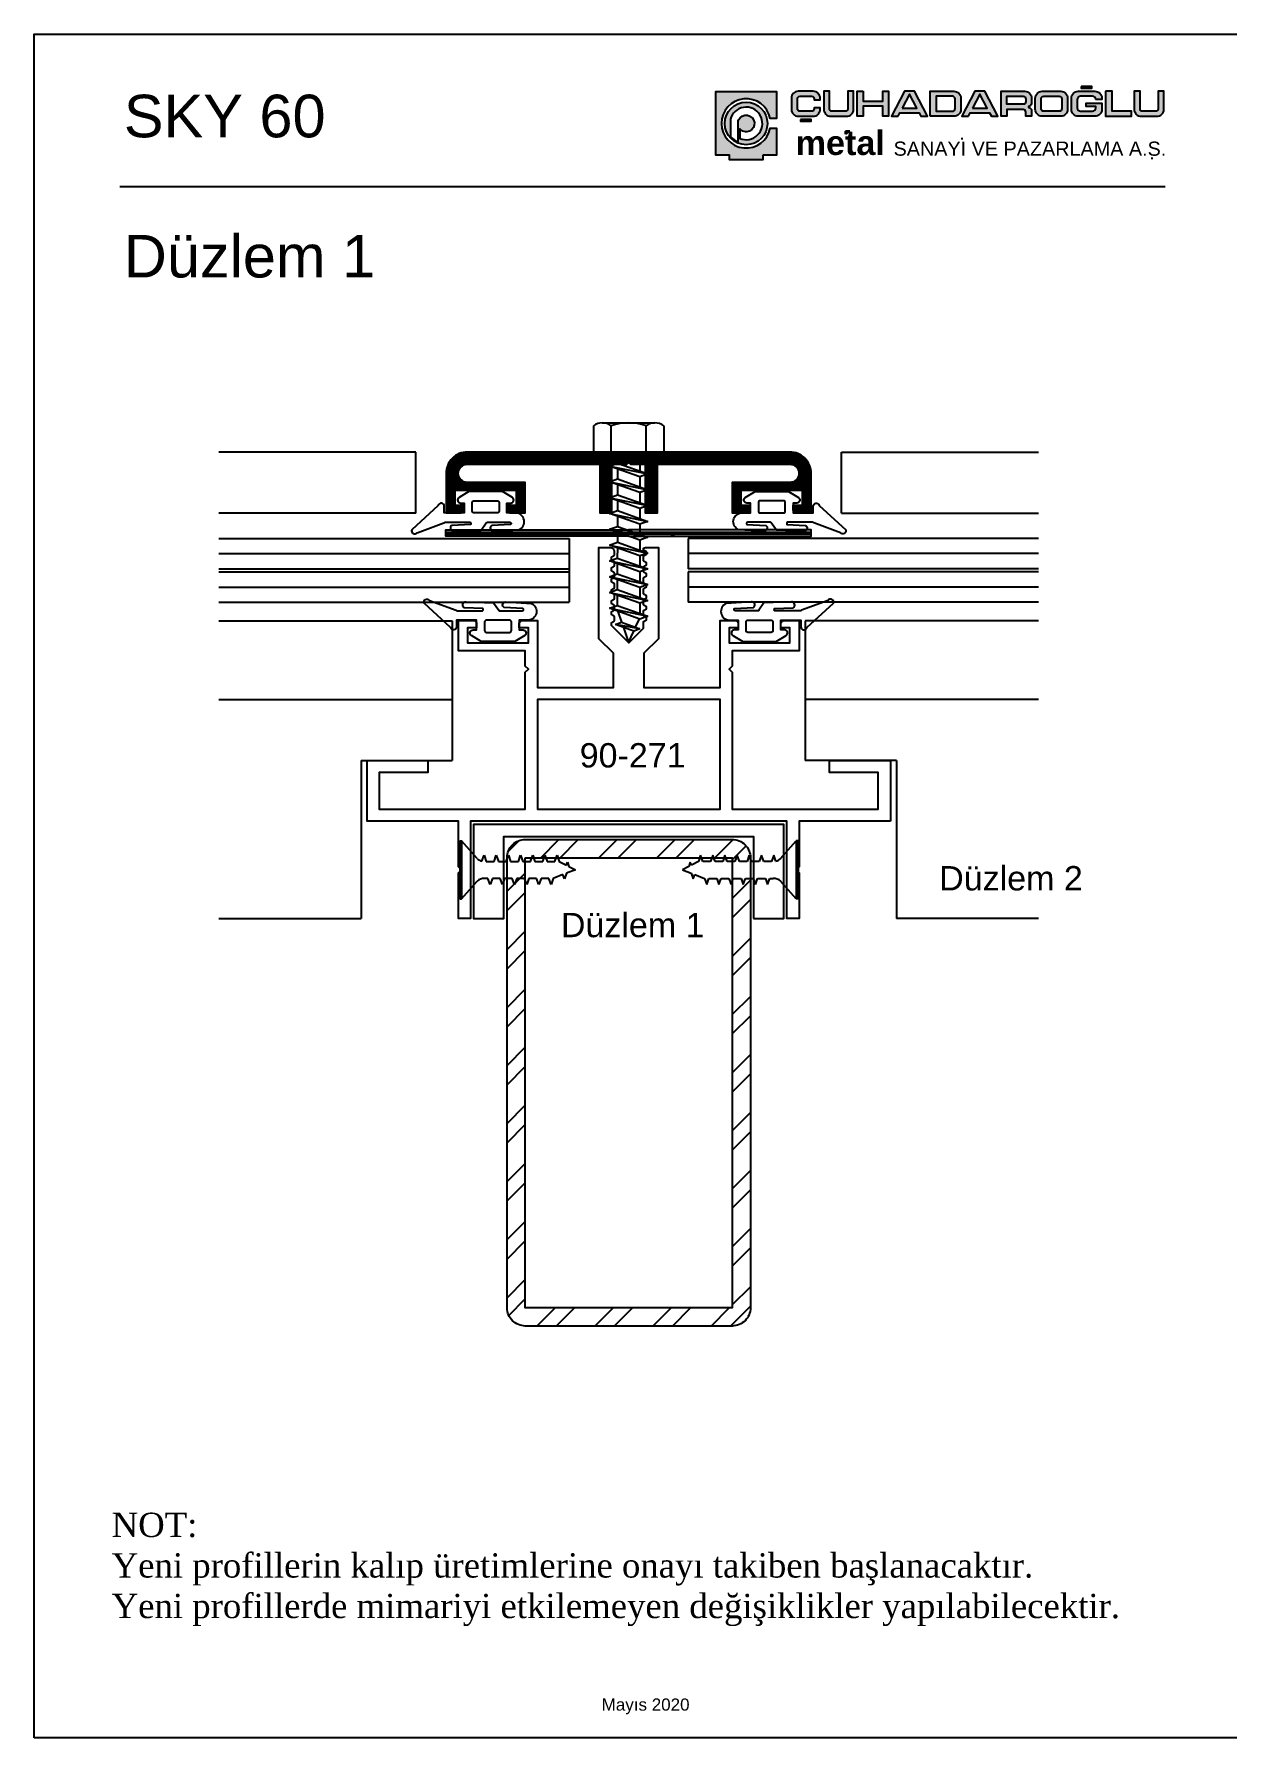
# Model space of a CAD drawing. Extents: x 105 to 905, y -273 to 7.
# Drawn here: x 105.1 to 301.1, y -272.8 to 7.4 of the extents above; entities that cross this region are included whole.
import ezdxf

# ---------------------------------------------------------------- set-up
doc = ezdxf.new("R2010")
doc.units = 0
doc.header["$MEASUREMENT"] = 0
doc.linetypes.add('HIDDEN', pattern=[0.375, 0.25, -0.125])
doc.layers.get('0').update_dxf_attribs({"linetype": 'CONTINUOUS'})
for name, color, linetype in [('11', 11, 'CONTINUOUS'), ('30', 11, 'CONTINUOUS'), ('AKS', 10, 'CONTINUOUS'), ('ANTET', 140, 'CONTINUOUS'), ('DIGER', 11, 'CONTINUOUS'), ('NOKTA', 221, 'CONTINUOUS'), ('YENI', 11, 'CONTINUOUS'), ('ÇELIK', 103, 'CONTINUOUS')]:
    doc.layers.add(name, color=color, linetype=linetype)
doc.styles.get("Standard").update_dxf_attribs({"font": 'TXT.shx'})

# ---------------------------------------------------------------- blocks, each defined once
blk = doc.blocks.new('VD63-G1')
for p, q in [((0.83, 5), (0.35, 3.7)), ((0.35, 3.7), (2.13, -1.3)), ((2.6, 0), (0.83, 5)), ((0.83, 5), (2.13, -1.3)), ((1.29, 3.7), (2.95, 3.7)), ((3.43, 5), (2.95, 3.7)), ((2.95, 3.7), (4.73, -1.3)), ((3.43, 5), (4.73, -1.3)), ((5.2, 0), (3.43, 5)), ((3.89, 3.7), (5.55, 3.7)), ((6.03, 5), (5.55, 3.7)), ((5.55, 3.7), (7.33, -1.3)), ((7.8, 0), (6.03, 5)), ((6.03, 5), (7.33, -1.3)), ((6.49, 3.7), (8.15, 3.7)), ((8.63, 5), (8.15, 3.7)), ((8.15, 3.7), (9.93, -1.3)), ((10.4, 0), (8.63, 5)), ((8.63, 5), (9.93, -1.3)), ((9.09, 3.7), (10.75, 3.7)), ((0, 0), (1.67, 0)), ((2.13, -1.3), (2.6, 0)), ((2.6, 0), (4.27, 0)), ((4.73, -1.3), (5.2, 0)), ((5.2, 0), (6.87, 0)), ((7.33, -1.3), (7.8, 0)), ((7.8, 0), (9.47, 0)), ((9.93, -1.3), (10.4, 0))]:
    blk.add_line(p, q)
blk = doc.blocks.new('fr')
at = {"layer": 'NOKTA', "color": 221, "linetype": 'ByBlock'}
for p, q in [((1332.59, -80.13), (1364.97, -80.13)), ((1332.59, -90.13), (1332.59, -80.13)), ((1332.59, -90.13), (1364.97, -90.13)), ((1364.97, -107.83), (1326.61, -107.83)), ((1326.61, -107.83), (1326.61, -130.79)), ((1364.97, -120.79), (1326.61, -120.79)), ((1341.61, -130.79), (1326.61, -130.79)), ((1341.61, -130.79), (1341.61, -156.79)), ((1364.97, -156.79), (1341.61, -156.79))]:
    blk.add_line(p, q, dxfattribs=at)
blk = doc.blocks.new('2037')
at = {"layer": 'DIGER', "color": 1, "flags": 128}
for points in [[(-1475.5, -493.54, 0.784236), (-1476.03, -490.78), (-1477.5, -490.78), (-1477.5, -489.18), (-1476.88, -489.18, 0.743304), (-1476.6, -488.26), (-1478.24, -487.28), (-1483.74, -487.28), (-1485.37, -488.26, 0.743304), (-1485.1, -489.18), (-1484.5, -489.18), (-1484.5, -490.78), (-1487.8, -490.78), (-1487.8, -489.68, 0.872825), (-1488.78, -489.55), (-1493.14, -493.57, 0.860931), (-1492.27, -494.04), (-1487.88, -492.43, -0.236229), (-1487.64, -492.31), (-1483.53, -492.31, -0.410996), (-1483.48, -492.69), (-1486.51, -492.83, 0.843965), (-1486.23, -493.78), (-1481.73, -493.64), (-1480.88, -492.42, -0.274542), (-1480.71, -492.31), (-1477.02, -492.31, -0.739112), (-1476.9, -492.68), (-1479.99, -492.85, 0.767769), (-1479.71, -493.78), (-1479.69, -493.78)], [(-1483.2, -490.48), (-1483.2, -489.08, -0.414214), (-1482.9, -488.78), (-1479.08, -488.78, -0.414214), (-1478.78, -489.08), (-1478.78, -490.48, -0.414214), (-1479.08, -490.78), (-1482.9, -490.78, -0.414214)]]:
    blk.add_lwpolyline(points, format="xyb", close=True, dxfattribs=at)

msp = doc.modelspace()

# ---------------------------------------------------------------- hatches: boundary and pattern name
msp.add_hatch(color=256).paths.add_polyline_path([(226.07, -6.54), (227.06, -6.54), (227.06, -2.1), (217.13, -2.1), (217.13, -12.56), (219.35, -12.56), (219.35, -13.34), (224.84, -13.34), (224.84, -12.56), (227.06, -12.56), (227.06, -8.11), (226.07, -8.11, -10.235635)])
h = msp.add_hatch(color=256)
h.paths.add_polyline_path([(230.52, -3.31, -0.414214), (230.95, -2.87), (232.85, -2.87, -0.414214), (233.28, -3.31), (233.28, -3.43), (234.26, -3.43), (234.26, -3.18, 0.414214), (233.12, -2.04), (230.67, -2.04, 0.414214), (229.53, -3.18), (229.53, -5.01, 0.414214), (230.67, -6.15), (233.12, -6.15, 0.414214), (234.26, -5.01), (234.26, -4.76), (233.28, -4.76), (233.28, -4.88, -0.414214), (232.85, -5.32), (230.95, -5.32, -0.414214), (230.52, -4.88)])
h.paths.add_polyline_path([(231.03, -6.67), (231.03, -6.96), (232.76, -6.96), (232.76, -6.67)])
h.paths.add_polyline_path([(238.61, -6.15, 0.414214), (239.75, -5.01), (239.75, -2.04), (238.8, -2.04), (238.8, -4.97, -0.414214), (238.45, -5.32), (236.17, -5.32, -0.414214), (235.82, -4.97), (235.82, -2.04), (234.87, -2.04), (234.87, -5.01, 0.414214), (236.01, -6.15)])
h.paths.add_polyline_path([(241.34, -4.51), (244.54, -4.51), (244.54, -6.15), (245.52, -6.15), (245.52, -2.04), (244.54, -2.04), (244.54, -3.68), (241.34, -3.68), (241.34, -2.04), (240.36, -2.04), (240.36, -6.15), (241.34, -6.15)])
h.paths.add_polyline_path([(245.98, -6.15), (247.06, -6.15), (247.37, -5.56), (250.53, -5.56), (250.83, -6.15), (251.91, -6.15), (249.76, -2.01), (248.13, -2.01)])
h.paths.add_polyline_path([(247.74, -4.84), (248.95, -2.51), (250.15, -4.84)], flags=16)
h.paths.add_polyline_path([(252.37, -6.15), (256.25, -6.15, 0.414214), (257.39, -5.01), (257.39, -3.18, 0.414214), (256.25, -2.04), (252.37, -2.04)])
h.paths.add_polyline_path([(253.32, -2.87), (256.01, -2.87, -0.414214), (256.44, -3.31), (256.44, -4.88, -0.414214), (256.01, -5.32), (253.32, -5.32)], flags=16)
h.paths.add_polyline_path([(258.94, -5.56), (262.1, -5.56), (262.41, -6.15), (263.48, -6.15), (261.33, -2.01), (259.7, -2.01), (257.56, -6.15), (258.63, -6.15)])
h.paths.add_polyline_path([(259.31, -4.84), (260.52, -2.51), (261.73, -4.84)], flags=16)
h.paths.add_polyline_path([(264.95, -5.04), (267.64, -5.04, -0.414214), (268.07, -5.47), (268.07, -6.15), (269.02, -6.15), (269.02, -5.22, 0.203358), (268.89, -4.91, 0.098259), (268.51, -4.66), (268.51, -4.56, 0.058399), (268.83, -4.39, 0.246853), (269.02, -4.03), (269.02, -3.18, 0.414214), (267.88, -2.04), (264, -2.04), (264, -6.15), (264.95, -6.15)])
h.paths.add_polyline_path([(264.95, -4.17), (264.95, -2.87), (267.61, -2.87, -0.414214), (268.07, -3.34), (268.07, -3.74, -0.414214), (267.64, -4.17)], flags=16)
h.paths.add_polyline_path([(273.8, -6.15, 0.414214), (274.94, -5.01), (274.94, -3.18, 0.414214), (273.8, -2.04), (270.77, -2.04, 0.414214), (269.63, -3.18), (269.63, -5.01, 0.414214), (270.77, -6.15)])
h.paths.add_polyline_path([(271.01, -5.32, -0.414214), (270.58, -4.88), (270.58, -3.31, -0.414214), (271.01, -2.87), (273.56, -2.87, -0.414214), (273.99, -3.31), (273.99, -4.88, -0.414214), (273.56, -5.32)], flags=16)
h.paths.add_polyline_path([(276.69, -6.15), (279.43, -6.15, 0.414214), (280.57, -5.01), (280.57, -4.02), (278, -4.02), (278, -4.56), (279.59, -4.56), (279.59, -4.77, -0.414214), (279.04, -5.32), (277.08, -5.32, -0.414214), (276.53, -4.77), (276.53, -3.42, -0.414214), (277.08, -2.87), (279.04, -2.87, -0.407741), (279.59, -3.41), (280.57, -3.41), (280.57, -3.18, 0.414214), (279.43, -2.04), (276.69, -2.04, 0.414214), (275.55, -3.18), (275.55, -5.01, 0.414214)])
h.paths.add_polyline_path([(278.93, -1.52), (278.93, -1.23), (277.19, -1.23), (277.19, -1.52)])
h.paths.add_polyline_path([(285.42, -6.15), (285.42, -5.32), (282.24, -5.32), (282.24, -2.04), (281.18, -2.04), (281.18, -6.15)])
h.paths.add_polyline_path([(286.84, -4.97), (286.84, -2.04), (285.88, -2.04), (285.88, -5.01, 0.414214), (287.02, -6.15), (289.62, -6.15, 0.414214), (290.76, -5.01), (290.76, -2.04), (289.81, -2.04), (289.81, -4.97, -0.414214), (289.46, -5.32), (287.18, -5.32, -0.414214)])
h = msp.add_hatch(color=256)
h.paths.add_polyline_path([(238.44, -8.58), (238.44, -9.07), (239.14, -8.58)], flags=16)
h.paths.add_polyline_path([(229.23, -7.5), (245.58, -7.5), (245.58, -13.59), (229.23, -13.59)], flags=9)
h = msp.add_hatch()
h.set_pattern_fill('ANSI31', color=256, style=0)
h.set_pattern_definition([(45, (-222.69475, -971.79724), (-0.088388348, 0.088388348), [])])
edge = h.paths.add_edge_path()
edge.add_line((202.78, -63.06), (203.08, -63.36))
edge.add_line((203.08, -63.36), (205.52, -63.36))
edge.add_line((205.52, -63.36), (205.52, -71.36))
edge.add_line((205.52, -71.36), (207.52, -71.36))
edge.add_line((207.52, -71.36), (207.52, -63.35))
edge.add_line((207.52, -63.35), (229.28, -63.35))
edge.add_arc((229.28, -64.85), 1.5, 0, 90, ccw=False)
edge.add_arc((229.28, -64.85), 1.5, -90, 0, ccw=False)
edge.add_line((229.28, -66.35), (219.78, -66.35))
edge.add_line((219.78, -66.35), (219.78, -71.35))
edge.add_line((219.78, -71.35), (222.28, -71.35))
edge.add_arc((222.28, -70.85), 0.5, 270, 360)
edge.add_line((222.78, -70.85), (222.78, -70.15))
edge.add_line((222.78, -70.15), (221.28, -70.15))
edge.add_line((221.28, -70.15), (221.28, -67.65))
edge.add_line((221.28, -67.65), (231.28, -67.65))
edge.add_line((231.28, -67.65), (231.28, -70.15))
edge.add_line((231.28, -70.15), (229.78, -70.15))
edge.add_line((229.78, -70.15), (229.78, -70.85))
edge.add_arc((230.28, -70.85), 0.5, 180, 270)
edge.add_line((230.28, -71.35), (232.78, -71.35))
edge.add_line((232.78, -71.35), (232.78, -64.85))
edge.add_arc((229.28, -64.85), 3.5, 360, 450)
edge.add_line((229.28, -61.35), (202.78, -61.35))
edge.add_line((202.78, -61.35), (176.28, -61.35))
edge.add_arc((176.28, -64.85), 3.5, 90, 180)
edge.add_line((172.78, -64.85), (172.78, -71.35))
edge.add_line((172.78, -71.35), (175.28, -71.35))
edge.add_arc((175.28, -70.85), 0.5, 270, 360)
edge.add_line((175.78, -70.85), (175.78, -70.15))
edge.add_line((175.78, -70.15), (174.28, -70.15))
edge.add_line((174.28, -70.15), (174.28, -67.65))
edge.add_line((174.28, -67.65), (184.28, -67.65))
edge.add_line((184.28, -67.65), (184.28, -70.15))
edge.add_line((184.28, -70.15), (182.78, -70.15))
edge.add_line((182.78, -70.15), (182.78, -70.85))
edge.add_arc((183.28, -70.85), 0.5, 180, 270)
edge.add_line((183.28, -71.35), (185.78, -71.35))
edge.add_line((185.78, -71.35), (185.78, -66.35))
edge.add_line((185.78, -66.35), (176.28, -66.35))
edge.add_arc((176.28, -64.85), 1.5, 180, 270, ccw=False)
edge.add_arc((176.28, -64.85), 1.5, 90, 180, ccw=False)
edge.add_line((176.28, -63.35), (198.04, -63.35))
edge.add_line((198.04, -63.35), (198.04, -71.36))
edge.add_line((198.04, -71.36), (200.04, -71.36))
edge.add_line((200.04, -71.36), (200.04, -63.36))
edge.add_line((200.04, -63.36), (202.48, -63.36))
edge.add_line((202.48, -63.36), (202.78, -63.06))
h = msp.add_hatch()
h.set_pattern_fill('ANSI32', color=256, scale=18, style=0)
h.set_pattern_definition([(45, (-1524.9284, -562.148), (-4.77297, 4.77297), []), (45, (-1521.7464, -562.148), (-4.77297, 4.77297), [])])
h.paths.add_polyline_path([(222.8, -128.05, 0.414214), (219.8, -125.05), (185.8, -125.05, 0.414214), (182.8, -128.05), (182.8, -202.05, 0.414214), (185.8, -205.05), (219.8, -205.05, 0.414214), (222.8, -202.05)])
h.paths.add_polyline_path([(219.8, -202.05), (185.8, -202.05), (185.8, -128.05), (219.8, -128.05)], flags=16)
at = {"layer": '30'}
h = msp.add_hatch(color=256, dxfattribs=at)
h.paths.add_polyline_path([(225.6, -7.33, 1), (218.59, -7.33, 1)])
h.paths.add_polyline_path([(221.05, -9.79), (221.05, -8.2, 3.463776), (220.86, -6.76, 0.108303), (220.79, -7.09), (220.79, -10.4, -0.117137), (219.54, -9.48), (219.54, -6.63, -0.093822), (219.6, -6.35, -2.460825)])

# ---------------------------------------------------------------- linework, layer by layer
for p, q in [((239.14, -8.58), (238.44, -9.07)), ((238.44, -9.07), (238.44, -8.58)), ((239.14, -8.58), (238.44, -8.58))]:
    msp.add_line(p, q)
for points in [[(224.84, -12.56), (224.84, -13.34), (219.35, -13.34), (219.35, -12.56), (217.13, -12.56), (217.13, -2.1), (227.06, -2.1), (227.06, -6.54), (226.07, -6.54, 10.235635), (226.07, -8.11), (227.06, -8.11), (227.06, -12.56)], [(230.95, -5.32, -0.414214), (230.52, -4.88), (230.52, -3.31, -0.414214), (230.95, -2.87), (232.85, -2.87, -0.414214), (233.28, -3.31), (233.28, -3.43), (234.26, -3.43), (234.26, -3.18, 0.414214), (233.12, -2.04), (230.67, -2.04, 0.414214), (229.53, -3.18), (229.53, -5.01, 0.414214), (230.67, -6.15), (233.12, -6.15, 0.414214), (234.26, -5.01), (234.26, -4.76), (233.28, -4.76), (233.28, -4.88, -0.414214), (232.85, -5.32)], [(238.45, -5.32), (236.17, -5.32, -0.414214), (235.82, -4.97), (235.82, -2.04), (234.87, -2.04), (234.87, -5.01, 0.414214), (236.01, -6.15), (238.61, -6.15, 0.414214), (239.75, -5.01), (239.75, -2.04), (238.8, -2.04), (238.8, -4.97, -0.414214)], [(252.37, -6.15), (252.37, -2.04), (256.25, -2.04, -0.414214), (257.39, -3.18), (257.39, -5.01, -0.414214), (256.25, -6.15)], [(269.02, -5.22), (269.02, -6.15), (268.07, -6.15), (268.07, -5.47, 0.414214), (267.64, -5.04), (264.95, -5.04), (264.95, -6.15), (264, -6.15), (264, -2.04), (267.88, -2.04, -0.414214), (269.02, -3.18), (269.02, -4.03, -0.246853), (268.83, -4.39, -0.058399), (268.51, -4.56), (268.51, -4.66, -0.098259), (268.89, -4.91, -0.203358)], [(273.8, -6.15), (270.77, -6.15, -0.414214), (269.63, -5.01), (269.63, -3.18, -0.414214), (270.77, -2.04), (273.8, -2.04, -0.414214), (274.94, -3.18), (274.94, -5.01, -0.414214)], [(279.59, -4.77), (279.59, -4.56), (278, -4.56), (278, -4.02), (280.57, -4.02), (280.57, -5.01, -0.414214), (279.43, -6.15), (276.69, -6.15, -0.414214), (275.55, -5.01), (275.55, -3.18, -0.414214), (276.69, -2.04), (279.43, -2.04, -0.414214), (280.57, -3.18), (280.57, -3.41), (279.59, -3.41, 0.407741), (279.04, -2.87), (277.08, -2.87, 0.414214), (276.53, -3.42), (276.53, -4.77, 0.414214), (277.08, -5.32), (279.04, -5.32, 0.414214)], [(287.02, -6.15), (289.62, -6.15, 0.414214), (290.76, -5.01), (290.76, -2.04), (289.81, -2.04), (289.81, -4.97, -0.414214), (289.46, -5.32), (287.18, -5.32, -0.414214), (286.84, -4.97), (286.84, -2.04), (285.88, -2.04), (285.88, -5.01, 0.414214)], [(256.44, -3.31, 0.414214), (256.01, -2.87), (253.32, -2.87), (253.32, -5.32), (256.01, -5.32, 0.414214), (256.44, -4.88)], [(267.61, -2.87, -0.414214), (268.07, -3.34), (268.07, -3.74, -0.414214), (267.64, -4.17), (264.95, -4.17), (264.95, -2.87)], [(273.99, -3.31), (273.99, -4.88, -0.414214), (273.56, -5.32), (271.01, -5.32, -0.414214), (270.58, -4.88), (270.58, -3.31, -0.414214), (271.01, -2.87), (273.56, -2.87, -0.414214)], [(245.8, -122.05), (230.8, -122.05), (230.8, -129.55), (230.3, -130.05), (230.8, -130.55), (230.8, -138.05), (228.8, -138.05), (228.8, -122.05), (202.8, -122.05), (176.8, -122.05), (176.8, -138.05), (174.8, -138.05), (174.8, -130.55), (175.3, -130.05), (174.8, -129.55), (174.8, -122.05), (159.8, -122.05), (159.8, -112.05), (169.8, -112.05), (169.8, -114.05), (161.8, -114.05), (161.8, -120.05), (174.8, -120.05), (185.8, -120.05), (185.8, -97.55), (186.3, -97.05), (185.8, -96.55), (185.8, -94.05), (174.8, -94.05), (174.8, -89.05), (177.3, -89.05, -0.414214), (177.8, -89.55), (177.8, -90.25), (176.3, -90.25), (176.3, -92.75), (186.3, -92.75), (186.3, -90.25), (184.8, -90.25), (184.8, -89.55, -0.414214), (185.3, -89.05), (187.8, -89.05), (187.8, -100.05), (200.3, -100.05), (200.3, -94.45), (197.9, -92.05), (197.9, -77.05), (199.8, -77.05, -0.414214), (200.4, -77.65), (200.4, -78.25, -0.267949), (200.27, -78.47), (199.9, -78.68), (199.9, -79.03), (200.27, -79.24, -0.267949), (200.4, -79.46), (200.4, -80.04, -0.267949), (200.27, -80.25), (199.9, -80.47), (199.9, -80.83), (200.27, -81.05, -0.267949), (200.4, -81.26), (200.4, -81.85, -0.267949), (200.27, -82.07), (199.9, -82.28), (199.9, -82.63), (200.27, -82.84, -0.267949), (200.4, -83.06), (200.4, -83.65, -0.267949), (200.27, -83.87), (199.9, -84.08), (199.9, -84.43), (200.27, -84.64, -0.267949), (200.4, -84.86), (200.4, -85.45, -0.267949), (200.27, -85.67), (199.9, -85.88), (199.9, -86.23), (200.27, -86.44, -0.267949), (200.4, -86.66), (200.4, -87.25, -0.267949), (200.27, -87.47), (199.9, -87.68), (199.9, -88.03), (200.27, -88.24, -0.267949), (200.4, -88.46), (200.4, -89.05, -0.267949), (200.27, -89.27), (199.9, -89.48), (199.9, -89.81), (202.8, -92.71), (205.2, -90.31), (205.2, -89.36, -0.267949), (205.32, -89.14), (205.7, -88.92), (205.7, -88.58), (205.32, -88.36, -0.267949), (205.2, -88.14), (205.2, -87.56, -0.267949), (205.32, -87.34), (205.7, -87.12), (205.7, -86.78), (205.32, -86.56, -0.267949), (205.2, -86.34), (205.2, -85.76, -0.267949), (205.32, -85.54), (205.7, -85.32), (205.7, -84.98), (205.32, -84.76, -0.267949), (205.2, -84.54), (205.2, -83.96, -0.267949), (205.32, -83.74), (205.7, -83.52), (205.7, -83.18), (205.32, -82.96, -0.267949), (205.2, -82.74), (205.2, -82.16, -0.267949), (205.32, -81.94), (205.7, -81.72), (205.7, -81.38), (205.32, -81.16, -0.267949), (205.2, -80.94), (205.2, -80.36, -0.267949), (205.32, -80.14), (205.7, -79.92), (205.7, -79.57), (205.32, -79.35, -0.267949), (205.2, -79.13), (205.2, -78.56, -0.267949), (205.32, -78.34), (205.7, -78.12), (205.7, -77.78), (205.32, -77.56, -0.463702), (205.25, -77.18, -0.230791), (205.56, -77.05), (207.7, -77.05), (207.7, -92.05), (205.3, -94.45), (205.3, -100.05), (217.8, -100.05), (217.8, -89.05), (220.3, -89.05, -0.414214), (220.8, -89.55), (220.8, -90.25), (219.3, -90.25), (219.3, -92.75), (229.3, -92.75), (229.3, -90.25), (227.8, -90.25), (227.8, -89.55, -0.414214), (228.3, -89.05), (230.8, -89.05), (230.8, -94.05), (219.8, -94.05), (219.8, -96.55), (219.3, -97.05), (219.8, -97.55), (219.8, -120.05), (230.8, -120.05), (243.8, -120.05), (243.8, -114.05), (235.8, -114.05), (235.8, -112.05), (245.8, -112.05)], [(182.8, -128.05, -0.414214), (185.8, -125.05), (219.8, -125.05, -0.414214), (222.8, -128.05), (222.8, -202.05, -0.414214), (219.8, -205.05), (185.8, -205.05, -0.414214), (182.8, -202.05)]]:
    msp.add_lwpolyline(points, format="xyb", close=True)
for points in [[(241.34, -2.04), (241.34, -3.68), (244.54, -3.68), (244.54, -2.04), (245.52, -2.04), (245.52, -6.15), (244.54, -6.15), (244.54, -4.51), (241.34, -4.51), (241.34, -6.15), (240.36, -6.15), (240.36, -2.04)], [(247.06, -6.15), (247.37, -5.56), (250.53, -5.56), (250.83, -6.15), (251.91, -6.15), (249.76, -2.01), (248.13, -2.01), (245.98, -6.15)], [(247.74, -4.84), (250.15, -4.84), (248.95, -2.51)], [(258.63, -6.15), (258.94, -5.56), (262.1, -5.56), (262.41, -6.15), (263.48, -6.15), (261.33, -2.01), (259.7, -2.01), (257.56, -6.15)], [(259.31, -4.84), (261.73, -4.84), (260.52, -2.51)], [(277.19, -1.23), (277.19, -1.52), (278.93, -1.52), (278.93, -1.23)], [(281.18, -2.04), (281.18, -6.15), (285.42, -6.15), (285.42, -5.32), (282.24, -5.32), (282.24, -2.04)], [(231.03, -6.67), (231.03, -6.96), (232.76, -6.96), (232.76, -6.67)], [(202.8, -120.05), (217.8, -120.05), (217.8, -102.05), (202.8, -102.05), (187.8, -102.05), (187.8, -120.05)], [(185.8, -128.05), (219.8, -128.05), (219.8, -202.05), (185.8, -202.05)]]:
    msp.add_lwpolyline(points, close=True)
at = {"const_width": 0.3}
msp.add_lwpolyline([(119.12, -17.73), (291.02, -17.73)], dxfattribs=at)
msp.add_lwpolyline([(202.78, -63.06), (203.08, -63.36), (205.52, -63.36), (205.52, -71.36), (207.52, -71.36), (207.52, -63.35), (229.28, -63.35, -0.414214), (230.78, -64.85), (230.78, -64.85, -0.414214), (229.28, -66.35), (219.78, -66.35), (219.78, -71.35), (222.28, -71.35, 0.414214), (222.78, -70.85), (222.78, -70.15), (221.28, -70.15), (221.28, -67.65), (231.28, -67.65), (231.28, -70.15), (229.78, -70.15), (229.78, -70.85, 0.414214), (230.28, -71.35), (232.78, -71.35), (232.78, -64.85, 0.414214), (229.28, -61.35), (202.78, -61.35), (176.28, -61.35, 0.414214), (172.78, -64.85), (172.78, -71.35), (175.28, -71.35, 0.414214), (175.78, -70.85), (175.78, -70.15), (174.28, -70.15), (174.28, -67.65), (184.28, -67.65), (184.28, -70.15), (182.78, -70.15), (182.78, -70.85, 0.414214), (183.28, -71.35), (185.78, -71.35), (185.78, -66.35), (176.28, -66.35, -0.414214), (174.78, -64.85, -0.414214), (176.28, -63.35), (198.04, -63.35), (198.04, -71.36), (200.04, -71.36), (200.04, -63.36), (202.48, -63.36), (202.78, -63.06)], format="xyb")
at = {"layer": '11'}
for p, q in [((135.4, -75.55), (193, -75.55)), ((193, -75.55), (193, -86.05)), ((212.56, -75.55), (212.55, -80.55)), ((270.16, -75.55), (212.56, -75.55)), ((135.4, -78.05), (193.01, -78.05)), ((270.16, -78.05), (212.55, -78.05)), ((135.4, -80.55), (193.01, -80.55)), ((135.4, -81.05), (193.01, -81.05)), ((270.16, -80.55), (212.55, -80.55)), ((270.16, -81.05), (212.55, -81.05)), ((212.55, -81.05), (212.55, -86.05)), ((135.4, -83.55), (193.01, -83.55)), ((270.16, -83.55), (212.55, -83.55)), ((135.4, -86.05), (193.01, -86.05)), ((270.16, -86.05), (212.55, -86.05))]:
    msp.add_line(p, q, dxfattribs=at)
at = {"layer": '30'}
msp.add_lwpolyline([(220.79, -7.09, -0.108303), (220.86, -6.76, -3.463776), (221.05, -8.2), (221.05, -9.79, 2.460825), (219.6, -6.35, 0.093822), (219.54, -6.63), (219.54, -9.48, 0.117137), (220.79, -10.4)], format="xyb", close=True, dxfattribs=at)
msp.add_circle((222.09, -7.33), 3.5, dxfattribs=at)
at = {"layer": 'AKS', "color": 3}
for points in [[(202.78, -75.17), (172.75, -75.17), (172.75, -74.17), (202.78, -74.17)], [(202.78, -75.17), (232.8, -75.17), (232.8, -74.17), (202.78, -74.17)]]:
    msp.add_lwpolyline(points, dxfattribs=at)
at = {"layer": 'AKS'}
msp.add_lwpolyline([(223.29, -138.07), (228.29, -138.07), (228.29, -122.57), (202.78, -122.57), (177.27, -122.57), (177.27, -138.07), (182.27, -138.07), (182.27, -124.57), (202.78, -124.57), (223.29, -124.57)], close=True, dxfattribs=at)
at = {"layer": 'ANTET', "color": 4}
msp.add_lwpolyline([(105.05, -272.77), (105.05, 7.36), (305.05, 7.36), (305.05, -272.77)], close=True, dxfattribs=at)
at = {"layer": 'DIGER', "color": 11}
for p, q in [((197.01, -57.05), (197.01, -61.35)), ((198.45, -56.55), (207.11, -56.56)), ((199.89, -61.35), (199.89, -57.05)), ((205.67, -61.36), (205.67, -57.06)), ((208.55, -57.06), (208.55, -61.36)), ((197.01, -61.35), (200.43, -61.35)), ((200.43, -61.35), (205.13, -61.36)), ((202.48, -61.46), (202.48, -61.85)), ((202.48, -61.46), (205.93, -62.36)), ((205.13, -61.36), (208.55, -61.36)), ((200.93, -61.85), (200.93, -63.18)), ((202.48, -61.64), (205.93, -62.36)), ((204.63, -62.83), (202.48, -61.85)), ((204.63, -62.02), (204.63, -61.86)), ((204.63, -62.01), (204.63, -62.02)), ((205.93, -62.36), (204.63, -62.83)), ((199.63, -74.05), (200.93, -73.58)), ((204.63, -75.83), (199.63, -74.05)), ((199.63, -74.05), (205.93, -75.36)), ((200.93, -73.58), (205.93, -75.36)), ((200.93, -74.52), (200.93, -76.18)), ((204.63, -73.23), (204.63, -74.89)), ((205.93, -75.36), (204.63, -75.83)), ((199.63, -76.65), (200.93, -76.18)), ((199.63, -76.65), (205.93, -77.96)), ((204.62, -78.43), (199.63, -76.65)), ((200.93, -77.12), (200.92, -78.78)), ((200.93, -76.18), (205.93, -77.96)), ((205.93, -77.96), (204.62, -78.43)), ((204.62, -78.43), (204.62, -80.09)), ((204.63, -75.83), (204.63, -77.49)), ((199.62, -79.25), (200.92, -78.78)), ((199.62, -79.25), (200.92, -78.78)), ((204.62, -81.03), (199.62, -79.25)), ((199.62, -79.25), (205.92, -80.56)), ((199.62, -79.25), (205.92, -80.56)), ((204.62, -81.03), (199.62, -79.25)), ((200.92, -78.78), (205.92, -80.56)), ((200.92, -78.78), (205.92, -80.56)), ((200.92, -79.72), (200.92, -81.38)), ((205.92, -80.56), (204.62, -81.03)), ((205.92, -80.56), (204.62, -81.03)), ((204.62, -81.03), (204.62, -82.69)), ((199.62, -81.85), (200.92, -81.38)), ((199.62, -81.85), (205.92, -83.16)), ((204.62, -83.63), (199.62, -81.85)), ((199.62, -84.45), (200.92, -83.98)), ((200.92, -81.38), (205.92, -83.16)), ((200.92, -82.32), (200.92, -83.98)), ((200.92, -83.98), (205.92, -85.76)), ((205.92, -83.16), (204.62, -83.63)), ((204.62, -83.63), (204.62, -85.29)), ((199.62, -84.45), (205.92, -85.76)), ((204.62, -86.23), (199.62, -84.45)), ((199.62, -87.05), (200.92, -86.58)), ((200.92, -84.92), (200.92, -86.58)), ((200.92, -86.58), (205.92, -88.36)), ((205.92, -85.76), (204.62, -86.23)), ((204.62, -86.23), (204.62, -87.89)), ((204.62, -88.83), (199.62, -87.05)), ((199.62, -87.05), (205.92, -88.36)), ((200.62, -89.72), (201.62, -89.35)), ((201, -87.55), (201.62, -89.35)), ((201.62, -89.35), (204.64, -90.42)), ((203.92, -90.17), (204.55, -88.8)), ((205.92, -88.36), (204.62, -88.83)), ((203.64, -90.79), (200.62, -89.72)), ((204.64, -90.42), (200.62, -89.72)), ((201.91, -90.18), (202.77, -92.67)), ((202.77, -92.67), (203.64, -90.79)), ((204.64, -90.42), (203.64, -90.79))]:
    msp.add_line(p, q, dxfattribs=at)
for centre, radius, start, end in [((198.45, -58.89), 2.33, 51.7718, 128.1982), ((202.78, -65.14), 8.58, 70.3322, 109.6379), ((207.11, -58.89), 2.33, 51.7718, 128.1982), ((200.43, -61.85), 0.5, 359.985, 89.985), ((205.13, -61.86), 0.5, 89.985, 179.985)]:
    msp.add_arc(centre, radius, start, end, dxfattribs=at)
at = {"layer": 'NOKTA', "color": 3, "linetype": 'HIDDEN', "ltscale": 20, "const_width": 0.6}
msp.add_lwpolyline([(172.75, -74.67), (232.8, -74.68)], dxfattribs=at)
at = {"layer": 'NOKTA', "color": 221, "const_width": 0.325}
msp.add_lwpolyline([(209.87, -74.97, 1), (210.2, -74.97, 1)], format="xyb", close=True, dxfattribs=at)
at = {"layer": 'ÇELIK'}
for p, q in [((175.02, -125.3), (175.32, -125.3)), ((175.02, -125.3), (175.02, -134.8)), ((177.86, -128.21), (175.32, -125.3)), ((175.32, -125.3), (175.32, -134.8)), ((227.77, -128.21), (230.32, -125.3)), ((230.62, -125.3), (230.32, -125.3)), ((230.32, -125.3), (230.32, -134.8)), ((230.62, -125.3), (230.62, -134.8)), ((178.67, -128.61), (179.02, -127.65)), ((179.02, -127.65), (179.38, -128.65)), ((179.38, -128.65), (180.66, -128.65)), ((180.66, -128.65), (181.02, -127.65)), ((181.02, -127.65), (181.38, -128.65)), ((181.38, -128.65), (182.66, -128.65)), ((182.66, -128.65), (183.02, -127.65)), ((183.02, -127.65), (183.38, -128.65)), ((183.38, -128.65), (184.66, -128.65)), ((184.66, -128.65), (185.02, -127.65)), ((185.02, -127.65), (185.38, -128.65)), ((185.38, -128.65), (186.66, -128.65)), ((186.66, -128.65), (187.02, -127.65)), ((187.02, -127.65), (187.38, -128.65)), ((187.38, -128.65), (188.66, -128.65)), ((188.66, -128.65), (189.02, -127.65)), ((189.02, -127.65), (189.38, -128.65)), ((189.38, -128.65), (190.66, -128.65)), ((190.66, -128.65), (191.02, -127.65)), ((191.02, -127.65), (191.38, -128.65)), ((191.38, -128.65), (192.54, -129.27)), ((192.54, -129.27), (192.71, -128.79)), ((192.71, -128.79), (192.97, -129.5)), ((212.92, -128.79), (212.66, -129.5)), ((213.09, -129.27), (212.92, -128.79)), ((214.25, -128.65), (213.09, -129.27)), ((214.62, -127.65), (214.25, -128.65)), ((214.98, -128.65), (214.62, -127.65)), ((216.25, -128.65), (214.98, -128.65)), ((216.62, -127.65), (216.25, -128.65)), ((216.98, -128.65), (216.62, -127.65)), ((218.25, -128.65), (216.98, -128.65)), ((218.62, -127.65), (218.25, -128.65)), ((218.98, -128.65), (218.62, -127.65)), ((220.25, -128.65), (218.98, -128.65)), ((220.62, -127.65), (220.25, -128.65)), ((220.98, -128.65), (220.62, -127.65)), ((222.25, -128.65), (220.98, -128.65)), ((222.62, -127.65), (222.25, -128.65)), ((222.98, -128.65), (222.62, -127.65)), ((224.25, -128.65), (222.98, -128.65)), ((224.62, -127.65), (224.25, -128.65)), ((224.98, -128.65), (224.62, -127.65)), ((226.25, -128.65), (224.98, -128.65)), ((226.62, -127.65), (226.25, -128.65)), ((226.96, -128.61), (226.62, -127.65)), ((179.65, -131.45), (179.08, -131.45)), ((180.02, -132.45), (179.65, -131.45)), ((180.38, -131.45), (180.02, -132.45)), ((181.65, -131.45), (180.38, -131.45)), ((182.02, -132.45), (181.65, -131.45)), ((182.38, -131.45), (182.02, -132.45)), ((183.65, -131.45), (182.38, -131.45)), ((184.02, -132.45), (183.65, -131.45)), ((184.38, -131.45), (184.02, -132.45)), ((185.65, -131.45), (184.38, -131.45)), ((186.02, -132.45), (185.65, -131.45)), ((186.38, -131.45), (186.02, -132.45)), ((187.65, -131.45), (186.38, -131.45)), ((188.02, -132.45), (187.65, -131.45)), ((188.38, -131.45), (188.02, -132.45)), ((189.65, -131.45), (188.38, -131.45)), ((190.02, -132.45), (189.65, -131.45)), ((190.38, -131.45), (190.02, -132.45)), ((191.98, -130.84), (190.38, -131.45)), ((192.24, -131.54), (191.98, -130.84)), ((192.57, -130.61), (192.24, -131.54)), ((194.02, -130.05), (192.57, -130.61)), ((192.97, -129.5), (194.02, -130.05)), ((212.66, -129.5), (211.62, -130.05)), ((211.62, -130.05), (213.06, -130.61)), ((213.06, -130.61), (213.4, -131.54)), ((213.4, -131.54), (213.65, -130.84)), ((213.65, -130.84), (215.26, -131.45)), ((215.26, -131.45), (215.62, -132.45)), ((215.62, -132.45), (215.98, -131.45)), ((215.98, -131.45), (217.26, -131.45)), ((217.26, -131.45), (217.62, -132.45)), ((217.62, -132.45), (217.98, -131.45)), ((217.98, -131.45), (219.26, -131.45)), ((219.26, -131.45), (219.62, -132.45)), ((219.62, -132.45), (219.98, -131.45)), ((219.98, -131.45), (221.26, -131.45)), ((221.26, -131.45), (221.62, -132.45)), ((221.62, -132.45), (221.98, -131.45)), ((221.98, -131.45), (223.26, -131.45)), ((223.26, -131.45), (223.62, -132.45)), ((223.62, -132.45), (223.98, -131.45)), ((223.98, -131.45), (225.26, -131.45)), ((225.26, -131.45), (225.62, -132.45)), ((225.62, -132.45), (225.98, -131.45)), ((225.98, -131.45), (226.55, -131.45)), ((175.32, -134.8), (177.86, -131.9)), ((230.32, -134.8), (227.77, -131.9)), ((175.02, -134.8), (175.32, -134.8)), ((230.62, -134.8), (230.32, -134.8))]:
    msp.add_line(p, q, dxfattribs=at)
for centre, start, end in [((179.08, -126.75), 230, 257.602), ((226.55, -126.75), 282.398, 310), ((179.08, -133.35), 90, 130), ((226.55, -133.35), 50, 90)]:
    msp.add_arc(centre, 1.9, start, end, dxfattribs=at)

# ---------------------------------------------------------------- block references
for p, rotation in [((1660.27, 419.42), 359.999999999997), ((-1256.7, -579.78), 180)]:
    msp.add_blockref('2037', p, dxfattribs=dict(rotation=rotation))
at = {"xscale": -1}
for p, rotation in [((-1254.67, 419.42), 9.287219669873468e-12), ((1662.3, -579.78), 180)]:
    msp.add_blockref('2037', p, dxfattribs=dict(at, rotation=rotation))
at = {"layer": 'DIGER', "color": 11, "xscale": -1, "rotation": 89.98503574710509}
msp.add_blockref('VD63-G1', (204.63, -62.83), dxfattribs=at)
at = {"layer": 'NOKTA', "color": 221, "linetype": 'ByBlock', "xscale": -1}
msp.add_blockref('fr', (1500.41, 18.73), dxfattribs=at)
at = {"layer": 'NOKTA', "color": 221, "linetype": 'ByBlock'}
msp.add_blockref('fr', (-1094.81, 18.73), dxfattribs=at)

# ---------------------------------------------------------------- texts
at = {"attachment_point": 1}
for s, insert, char_height in [('\\fArial|b0|i0|c162|p34;SKY 60', (119.81, -2.61), 7), ('{\\fArial|b0|i0|c0|p34;SANAYI VE PAZARLAMA A.S.}', (246.33, -10.31), 2.3283), ('{\\fArial|b0|i0|c0|p34;.}', (257.11, -7.68), 2.3283), ('{\\fArial|b0|i0|c0|p34;.}', (288.35, -10.92), 2.3283), ('{\\fArial|b0|i0|c162|p34;Düzlem 1}', (119.81, -25.65), 7), ('{\\fArial|b0|i0|c162|p34;90-271}', (194.74, -109.22), 4), ('{\\fArial|b0|i0|c162|p34;Düzlem 2}', (253.83, -129.43), 4), ('{\\fArial|b0|i0|c162|p34;Düzlem 1}', (191.65, -137.12), 4)]:
    msp.add_mtext(s, dxfattribs=dict(at, insert=insert, char_height=char_height))
at = {"insert": (230.23, -8.5), "char_height": 4.0217, "width": 19.3201, "attachment_point": 1}
msp.add_mtext('{\\fArial|b1|i0|c0|p34;metal}', dxfattribs=at)
at = {"layer": 'NOKTA', "color": 221, "linetype": 'ByBlock', "insert": (117.8, -235.74), "char_height": 4, "attachment_point": 1}
msp.add_mtext_dynamic_manual_height_columns('{\\fTimes New Roman|b0|i0|c162|p18;NOT:\\PYeni profillerin kalıp üretimlerine onayı takiben başlanacaktır.\\PYeni profillerde mimariyi etkilemeyen değişiklikler yapılabilecektir. }', width=167.7066, gutter_width=1, heights=[0], dxfattribs=at)
at = {"layer": 'YENI', "insert": (198.35, -266.29), "char_height": 2, "attachment_point": 1}
msp.add_mtext('{\\fArial|b0|i0|c162|p34;Mayıs 2020}', dxfattribs=at)

doc.saveas('drawing.dxf')
